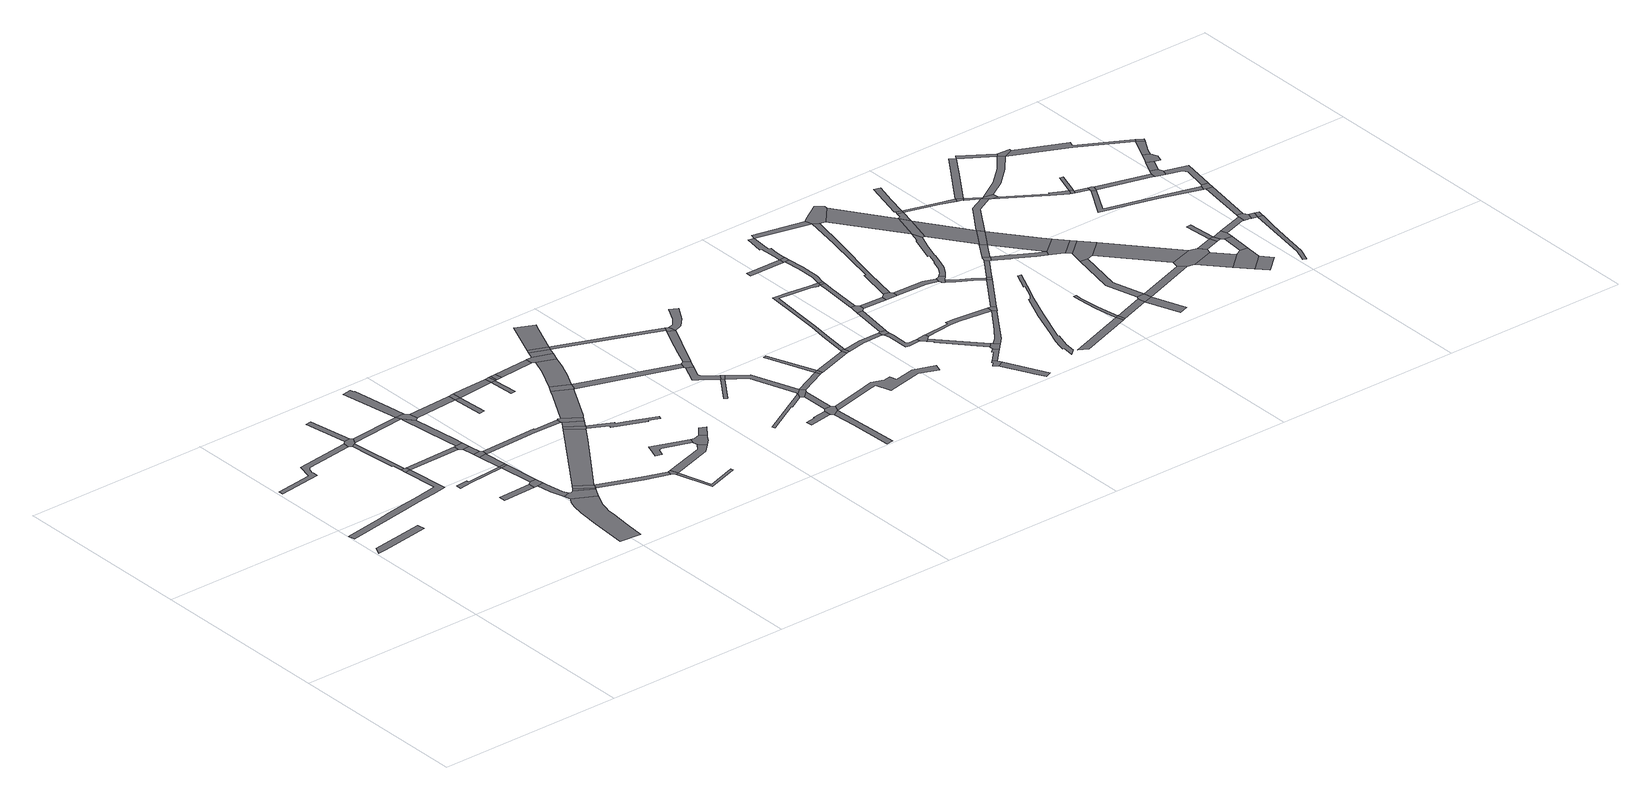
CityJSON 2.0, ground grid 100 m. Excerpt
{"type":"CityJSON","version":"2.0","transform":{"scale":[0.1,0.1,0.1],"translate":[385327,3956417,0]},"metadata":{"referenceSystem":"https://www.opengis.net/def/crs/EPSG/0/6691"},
"CityObjects":{
"road1":{"type":"Road","attributes":{"class":"1040","function":"9020","usage":"9","RoadStructureAttribute.sectionType":"1"},"geometry":[{"type":"MultiSurface","lod":"1","boundaries":[[[0,1,2,3,4,5]]]}]},
"road2":{"type":"Road","attributes":{"class":"1040","function":"9020","usage":"9","RoadStructureAttribute.sectionType":"1"},"geometry":[{"type":"MultiSurface","lod":"1","boundaries":[[[6,7,8,9,10,11,12,13,14,15,16,17,18]]]}]},
"road3":{"type":"Road","attributes":{"class":"1040","function":"9020","usage":"9","RoadStructureAttribute.sectionType":"1"},"geometry":[{"type":"MultiSurface","lod":"1","boundaries":[[[19,20,21,22,23,24,25,26,27,28,29,30,31]]]}]},
"road4":{"type":"Road","attributes":{"class":"1040","function":"9020","usage":"9","RoadStructureAttribute.sectionType":"4"},"geometry":[{"type":"MultiSurface","lod":"1","boundaries":[[[32,33,34,35,6,18]]]}]},
"road5":{"type":"Road","attributes":{"class":"1040","function":"9020","usage":"9","RoadStructureAttribute.sectionType":"1"},"geometry":[{"type":"MultiSurface","lod":"1","boundaries":[[[36,37,38,39,35,34,40]]]}]},
"road6":{"type":"Road","attributes":{"class":"1040","function":"9020","usage":"9","RoadStructureAttribute.sectionType":"4"},"geometry":[{"type":"MultiSurface","lod":"1","boundaries":[[[41,42,43,44,26,25,36,40]]]}]},
"road7":{"type":"Road","attributes":{"class":"1040","function":"9020","usage":"9","RoadStructureAttribute.sectionType":"1"},"geometry":[{"type":"MultiSurface","lod":"1","boundaries":[[[45,46,44,43]]]}]},
"road8":{"type":"Road","attributes":{"class":"1040","function":"9020","usage":"9","RoadStructureAttribute.sectionType":"1"},"geometry":[{"type":"MultiSurface","lod":"1","boundaries":[[[47,48,49,50]]]}]},
"road9":{"type":"Road","attributes":{"class":"1040","function":"9020","usage":"9","RoadStructureAttribute.sectionType":"1"},"geometry":[{"type":"MultiSurface","lod":"1","boundaries":[[[51,52,53,54,55,56,57]]]}]},
"road10":{"type":"Road","attributes":{"class":"1040","function":"9020","usage":"9","RoadStructureAttribute.sectionType":"1"},"geometry":[{"type":"MultiSurface","lod":"1","boundaries":[[[58,59,60,61,62,63,64,65,66,67,68,69,70,71,72]]]}]},
"road11":{"type":"Road","attributes":{"class":"1040","function":"9020","usage":"9","RoadStructureAttribute.sectionType":"1"},"geometry":[{"type":"MultiSurface","lod":"1","boundaries":[[[73,74,32,18]]]}]},
"road12":{"type":"Road","attributes":{"class":"1040","function":"9020","usage":"9","RoadStructureAttribute.sectionType":"1"},"geometry":[{"type":"MultiSurface","lod":"1","boundaries":[[[75,76,77,78,79,80,81]]]}]},
"road13":{"type":"Road","attributes":{"class":"1040","function":"9020","usage":"9","RoadStructureAttribute.sectionType":"1"},"geometry":[{"type":"MultiSurface","lod":"1","boundaries":[[[82,42,41,83]]]}]},
"road14":{"type":"Road","attributes":{"class":"1040","function":"9020","usage":"9","RoadStructureAttribute.sectionType":"4"},"geometry":[{"type":"MultiSurface","lod":"1","boundaries":[[[77,84,85,47,50,78]]]}]},
"road15":{"type":"Road","attributes":{"class":"1040","function":"9020","usage":"9","RoadStructureAttribute.sectionType":"1"},"geometry":[{"type":"MultiSurface","lod":"1","boundaries":[[[85,84,86,57]]]}]},
"road16":{"type":"Road","attributes":{"class":"1040","function":"9020","usage":"9","RoadStructureAttribute.sectionType":"4"},"geometry":[{"type":"MultiSurface","lod":"1","boundaries":[[[87,88,89,90,81,80,58,72,91,92]]]}]},
"road17":{"type":"Road","attributes":{"class":"1040","function":"9020","usage":"9","RoadStructureAttribute.sectionType":"4"},"geometry":[{"type":"MultiSurface","lod":"1","boundaries":[[[93,51,57,86]]]}]},
"road18":{"type":"Road","attributes":{"class":"1040","function":"9020","usage":"9","RoadStructureAttribute.sectionType":"1"},"geometry":[{"type":"MultiSurface","lod":"1","boundaries":[[[93,94,95,51]]]}]},
"road19":{"type":"Road","attributes":{"class":"1040","function":"9020","usage":"9","RoadStructureAttribute.sectionType":"1"},"geometry":[{"type":"MultiSurface","lod":"1","boundaries":[[[96,97,92,91,98]]]}]},
"road20":{"type":"Road","attributes":{"class":"1040","function":"9020","usage":"9","RoadStructureAttribute.sectionType":"4"},"geometry":[{"type":"MultiSurface","lod":"1","boundaries":[[[99,100,101,102,95,94]]]}]},
"road21":{"type":"Road","attributes":{"class":"1040","function":"9020","usage":"9","RoadStructureAttribute.sectionType":"1"},"geometry":[{"type":"MultiSurface","lod":"1","boundaries":[[[103,104,102,101]]]}]},
"road22":{"type":"Road","attributes":{"class":"1040","function":"9020","usage":"9","RoadStructureAttribute.sectionType":"4"},"geometry":[{"type":"MultiSurface","lod":"1","boundaries":[[[105,106,74,73,104,103]]]}]},
"road23":{"type":"Road","attributes":{"class":"1040","function":"9020","usage":"9","RoadStructureAttribute.sectionType":"4"},"geometry":[{"type":"MultiSurface","lod":"1","boundaries":[[[107,96,98,108,109]]]}]},
"road24":{"type":"Road","attributes":{"class":"1040","function":"9020","usage":"9","RoadStructureAttribute.sectionType":"1"},"geometry":[{"type":"MultiSurface","lod":"1","boundaries":[[[110,111,106,105,112,113,83]]]}]},
"road25":{"type":"Road","attributes":{"class":"1040","function":"9020","usage":"9","RoadStructureAttribute.sectionType":"4"},"geometry":[{"type":"MultiSurface","lod":"1","boundaries":[[[114,115,82,83,113,116]]]}]},
"road26":{"type":"Road","attributes":{"class":"1040","function":"9020","usage":"9","RoadStructureAttribute.sectionType":"1"},"geometry":[{"type":"MultiSurface","lod":"1","boundaries":[[[115,117,118,119,120,121,122,82]]]}]},
"road27":{"type":"Road","attributes":{"class":"1040","function":"9020","usage":"9","RoadStructureAttribute.sectionType":"1"},"geometry":[{"type":"MultiSurface","lod":"1","boundaries":[[[108,123,124,125,126,109]]]}]},
"road28":{"type":"Road","attributes":{"class":"1040","function":"9020","usage":"9","RoadStructureAttribute.sectionType":"1"},"geometry":[{"type":"MultiSurface","lod":"1","boundaries":[[[127,128,129,130,131,132,133,107,109]]]}]},
"road29":{"type":"Road","attributes":{"class":"1040","function":"9020","usage":"9","RoadStructureAttribute.sectionType":"1"},"geometry":[{"type":"MultiSurface","lod":"1","boundaries":[[[134,114,116,135]]]}]},
"road30":{"type":"Road","attributes":{"class":"1040","function":"9020","usage":"9","RoadStructureAttribute.sectionType":"1"},"geometry":[{"type":"MultiSurface","lod":"1","boundaries":[[[100,99,136,137,138,139,140]]]}]},
"road31":{"type":"Road","attributes":{"class":"1040","function":"9020","usage":"9","RoadStructureAttribute.sectionType":"1"},"geometry":[{"type":"MultiSurface","lod":"1","boundaries":[[[141,142,143,135]]]}]},
"road32":{"type":"Road","attributes":{"class":"1040","function":"9020","usage":"9","RoadStructureAttribute.sectionType":"4"},"geometry":[{"type":"MultiSurface","lod":"1","boundaries":[[[144,125,124,145,146,147]]]}]},
"road33":{"type":"Road","attributes":{"class":"1040","function":"9020","usage":"9","RoadStructureAttribute.sectionType":"4"},"geometry":[{"type":"MultiSurface","lod":"1","boundaries":[[[148,134,135,143]]]}]},
"road34":{"type":"Road","attributes":{"class":"1040","function":"9020","usage":"9","RoadStructureAttribute.sectionType":"1"},"geometry":[{"type":"MultiSurface","lod":"1","boundaries":[[[146,149,150,151,152,147]]]}]},
"road35":{"type":"Road","attributes":{"class":"1040","function":"9020","usage":"9","RoadStructureAttribute.sectionType":"4"},"geometry":[{"type":"MultiSurface","lod":"1","boundaries":[[[153,130,129,154,155]]]}]},
"road36":{"type":"Road","attributes":{"class":"1040","function":"9020","usage":"9","RoadStructureAttribute.sectionType":"1"},"geometry":[{"type":"MultiSurface","lod":"1","boundaries":[[[156,157,158,153,155]]]}]},
"road37":{"type":"Road","attributes":{"class":"1040","function":"9020","usage":"9","RoadStructureAttribute.sectionType":"1"},"geometry":[{"type":"MultiSurface","lod":"1","boundaries":[[[159,160,161,148,143,162]]]}]},
"road38":{"type":"Road","attributes":{"class":"1040","function":"9020","usage":"9","RoadStructureAttribute.sectionType":"4"},"geometry":[{"type":"MultiSurface","lod":"1","boundaries":[[[163,164,165,138,137,157,156,166]]]}]},
"road39":{"type":"Road","attributes":{"class":"1040","function":"9020","usage":"9","RoadStructureAttribute.sectionType":"1"},"geometry":[{"type":"MultiSurface","lod":"1","boundaries":[[[167,168,169,170,171,144,147]]]}]},
"road40":{"type":"Road","attributes":{"class":"1040","function":"9020","usage":"9","RoadStructureAttribute.sectionType":"1"},"geometry":[{"type":"MultiSurface","lod":"1","boundaries":[[[172,173,174,175,176,177,178]]]}]},
"road41":{"type":"Road","attributes":{"class":"1040","function":"9020","usage":"9","RoadStructureAttribute.sectionType":"1"},"geometry":[{"type":"MultiSurface","lod":"1","boundaries":[[[179,180,181,162]]]}]},
"road42":{"type":"Road","attributes":{"class":"1040","function":"9020","usage":"9","RoadStructureAttribute.sectionType":"4"},"geometry":[{"type":"MultiSurface","lod":"1","boundaries":[[[182,183,159,162,181]]]}]},
"road43":{"type":"Road","attributes":{"class":"1040","function":"9020","usage":"9","RoadStructureAttribute.sectionType":"1"},"geometry":[{"type":"MultiSurface","lod":"1","boundaries":[[[184,185,186,187,163,166,188]]]}]},
"road44":{"type":"Road","attributes":{"class":"1040","function":"9020","usage":"9","RoadStructureAttribute.sectionType":"1"},"geometry":[{"type":"MultiSurface","lod":"1","boundaries":[[[154,189,190,191,192,193,194,195,196,197,155]]]}]},
"road45":{"type":"Road","attributes":{"class":"1040","function":"9020","usage":"9","RoadStructureAttribute.sectionType":"1"},"geometry":[{"type":"MultiSurface","lod":"1","boundaries":[[[183,182,198,199]]]}]},
"road46":{"type":"Road","attributes":{"class":"1040","function":"9020","usage":"9","RoadStructureAttribute.sectionType":"4"},"geometry":[{"type":"MultiSurface","lod":"1","boundaries":[[[200,199,198,201]]]}]},
"road47":{"type":"Road","attributes":{"class":"1040","function":"9020","usage":"9","RoadStructureAttribute.sectionType":"4"},"geometry":[{"type":"MultiSurface","lod":"1","boundaries":[[[202,177,176,169,168,203,204,205,206]]]}]},
"road48":{"type":"Road","attributes":{"class":"1040","function":"9020","usage":"9","RoadStructureAttribute.sectionType":"4"},"geometry":[{"type":"MultiSurface","lod":"1","boundaries":[[[207,186,185,208,209,210]]]}]},
"road49":{"type":"Road","attributes":{"class":"1040","function":"9020","usage":"9","RoadStructureAttribute.sectionType":"1"},"geometry":[{"type":"MultiSurface","lod":"1","boundaries":[[[201,211,212,200]]]}]},
"road50":{"type":"Road","attributes":{"class":"1040","function":"9020","usage":"9","RoadStructureAttribute.sectionType":"1"},"geometry":[{"type":"MultiSurface","lod":"1","boundaries":[[[213,206,205,214]]]}]},
"road51":{"type":"Road","attributes":{"class":"1040","function":"9020","usage":"9","RoadStructureAttribute.sectionType":"1"},"geometry":[{"type":"MultiSurface","lod":"1","boundaries":[[[215,216,217,218,219,220,207,210]]]}]},
"road52":{"type":"Road","attributes":{"class":"1040","function":"9020","usage":"9","RoadStructureAttribute.sectionType":"4"},"geometry":[{"type":"MultiSurface","lod":"1","boundaries":[[[221,222,212,211,219,218,223]]]}]},
"road53":{"type":"Road","attributes":{"class":"1040","function":"9020","usage":"9","RoadStructureAttribute.sectionType":"1"},"geometry":[{"type":"MultiSurface","lod":"1","boundaries":[[[224,221,223,225]]]}]},
"road54":{"type":"Road","attributes":{"class":"1040","function":"9020","usage":"9","RoadStructureAttribute.sectionType":"4"},"geometry":[{"type":"MultiSurface","lod":"1","boundaries":[[[226,224,225,227,228]]]}]},
"road55":{"type":"Road","attributes":{"class":"1040","function":"9020","usage":"9","RoadStructureAttribute.sectionType":"1"},"geometry":[{"type":"MultiSurface","lod":"1","boundaries":[[[209,229,230,210]]]}]},
"road56":{"type":"Road","attributes":{"class":"1040","function":"9020","usage":"9","RoadStructureAttribute.sectionType":"1"},"geometry":[{"type":"MultiSurface","lod":"1","boundaries":[[[231,232,233,226,228]]]}]},
"road57":{"type":"Road","attributes":{"class":"1040","function":"9020","usage":"9","RoadStructureAttribute.sectionType":"1"},"geometry":[{"type":"MultiSurface","lod":"1","boundaries":[[[234,235,236,237,238,239]]]}]},
"road58":{"type":"Road","attributes":{"class":"1040","function":"9020","usage":"9","RoadStructureAttribute.sectionType":"1"},"geometry":[{"type":"MultiSurface","lod":"1","boundaries":[[[240,241,242,243]]]}]},
"road59":{"type":"Road","attributes":{"class":"1040","function":"9020","usage":"9","RoadStructureAttribute.sectionType":"1"},"geometry":[{"type":"MultiSurface","lod":"1","boundaries":[[[244,245,246,247,248,249]]]}]},
"road60":{"type":"Road","attributes":{"class":"1040","function":"9020","usage":"9","RoadStructureAttribute.sectionType":"1"},"geometry":[{"type":"MultiSurface","lod":"1","boundaries":[[[250,251,252,253,254,255,256,240,257]]]}]},
"road61":{"type":"Road","attributes":{"class":"1040","function":"9020","usage":"9","RoadStructureAttribute.sectionType":"1"},"geometry":[{"type":"MultiSurface","lod":"1","boundaries":[[[258,259,260,261,262]]]}]},
"road62":{"type":"Road","attributes":{"class":"1040","function":"9020","usage":"9","RoadStructureAttribute.sectionType":"4"},"geometry":[{"type":"MultiSurface","lod":"1","boundaries":[[[257,240,243,263]]]}]},
"road63":{"type":"Road","attributes":{"class":"1040","function":"9020","usage":"9","RoadStructureAttribute.sectionType":"1"},"geometry":[{"type":"MultiSurface","lod":"1","boundaries":[[[227,264,265,266,228]]]}]},
"road64":{"type":"Road","attributes":{"class":"1040","function":"9020","usage":"9","RoadStructureAttribute.sectionType":"4"},"geometry":[{"type":"MultiSurface","lod":"1","boundaries":[[[267,268,230,229,269,253,252,270]]]}]},
"road65":{"type":"Road","attributes":{"class":"1040","function":"9020","usage":"9","RoadStructureAttribute.sectionType":"4"},"geometry":[{"type":"MultiSurface","lod":"1","boundaries":[[[271,272,273,244,249,259,258]]]}]},
"road66":{"type":"Road","attributes":{"class":"1040","function":"9020","usage":"9","RoadStructureAttribute.sectionType":"1"},"geometry":[{"type":"MultiSurface","lod":"1","boundaries":[[[274,263,243,275,276,239,277]]]}]},
"road67":{"type":"Road","attributes":{"class":"1040","function":"9020","usage":"9","RoadStructureAttribute.sectionType":"1"},"geometry":[{"type":"MultiSurface","lod":"1","boundaries":[[[278,279,273,272]]]}]},
"road68":{"type":"Road","attributes":{"class":"1040","function":"9020","usage":"9","RoadStructureAttribute.sectionType":"4"},"geometry":[{"type":"MultiSurface","lod":"1","boundaries":[[[280,277,239,238,279,278]]]}]},
"road69":{"type":"Road","attributes":{"class":"1040","function":"9020","usage":"9","RoadStructureAttribute.sectionType":"1"},"geometry":[{"type":"MultiSurface","lod":"1","boundaries":[[[281,282,283,268,267,284,285,286]]]}]},
"road70":{"type":"Road","attributes":{"class":"1040","function":"9020","usage":"9","RoadStructureAttribute.sectionType":"1"},"geometry":[{"type":"MultiSurface","lod":"1","boundaries":[[[280,287,288,277]]]}]},
"road71":{"type":"Road","attributes":{"class":"1040","function":"9020","usage":"9","RoadStructureAttribute.sectionType":"4"},"geometry":[{"type":"MultiSurface","lod":"1","boundaries":[[[265,264,281,286,289]]]}]},
"road72":{"type":"Road","attributes":{"class":"1040","function":"9020","usage":"9","RoadStructureAttribute.sectionType":"1"},"geometry":[{"type":"MultiSurface","lod":"1","boundaries":[[[290,291,292,293]]]}]},
"road73":{"type":"Road","attributes":{"class":"1040","function":"9020","usage":"9","RoadStructureAttribute.sectionType":"4"},"geometry":[{"type":"MultiSurface","lod":"1","boundaries":[[[294,293,292,288,287,295]]]}]},
"road74":{"type":"Road","attributes":{"class":"1040","function":"9020","usage":"9","RoadStructureAttribute.sectionType":"1"},"geometry":[{"type":"MultiSurface","lod":"1","boundaries":[[[296,297,298,299,300,301,289,286]]]}]},
"road75":{"type":"Road","attributes":{"class":"1040","function":"9020","usage":"9","RoadStructureAttribute.sectionType":"1"},"geometry":[{"type":"MultiSurface","lod":"1","boundaries":[[[302,303,304,305,306,307,308,309,310,311,312,313,271,258]]]}]},
"road76":{"type":"Road","attributes":{"class":"1040","function":"9020","usage":"9","RoadStructureAttribute.sectionType":"1"},"geometry":[{"type":"MultiSurface","lod":"1","boundaries":[[[294,314,315,293]]]}]},
"road77":{"type":"Road","attributes":{"class":"1040","function":"9020","usage":"9","RoadStructureAttribute.sectionType":"4"},"geometry":[{"type":"MultiSurface","lod":"1","boundaries":[[[316,317,318,319,320,315,314]]]}]},
"road78":{"type":"Road","attributes":{"class":"1040","function":"9020","usage":"9","RoadStructureAttribute.sectionType":"1"},"geometry":[{"type":"MultiSurface","lod":"1","boundaries":[[[318,321,322,323,324,319]]]}]},
"road79":{"type":"Road","attributes":{"class":"1040","function":"9020","usage":"9","RoadStructureAttribute.sectionType":"1"},"geometry":[{"type":"MultiSurface","lod":"1","boundaries":[[[325,326,327,328,329,330,320,319,331,332,333,334,335,336,337,338,339,340]]]}]},
"road80":{"type":"Road","attributes":{"class":"1040","function":"9020","usage":"9","RoadStructureAttribute.sectionType":"4"},"geometry":[{"type":"MultiSurface","lod":"1","boundaries":[[[341,342,343,344,323,322,345,346]]]}]},
"road81":{"type":"Road","attributes":{"class":"1040","function":"9020","usage":"9","RoadStructureAttribute.sectionType":"1"},"geometry":[{"type":"MultiSurface","lod":"1","boundaries":[[[347,346,345,348,349,350,351,352,353,354]]]}]},
"road82":{"type":"Road","attributes":{"class":"1040","function":"9020","usage":"9","RoadStructureAttribute.sectionType":"1"},"geometry":[{"type":"MultiSurface","lod":"1","boundaries":[[[355,343,342,356]]]}]},
"road83":{"type":"Road","attributes":{"class":"1040","function":"9020","usage":"9","RoadStructureAttribute.sectionType":"4"},"geometry":[{"type":"MultiSurface","lod":"1","boundaries":[[[357,358,359,360,361,362,363]]]}]},
"road84":{"type":"Road","attributes":{"class":"1040","function":"9020","usage":"9","RoadStructureAttribute.sectionType":"4"},"geometry":[{"type":"MultiSurface","lod":"1","boundaries":[[[364,365,366,352,351,367,368]]]}]},
"road85":{"type":"Road","attributes":{"class":"1040","function":"9020","usage":"9","RoadStructureAttribute.sectionType":"1"},"geometry":[{"type":"MultiSurface","lod":"1","boundaries":[[[369,370,371,372,373,363,362]]]}]},
"road86":{"type":"Road","attributes":{"class":"1040","function":"9020","usage":"9","RoadStructureAttribute.sectionType":"4"},"geometry":[{"type":"MultiSurface","lod":"1","boundaries":[[[374,375,376,377,355,356,378,379,380]]]}]},
"road87":{"type":"Road","attributes":{"class":"1040","function":"9020","usage":"9","RoadStructureAttribute.sectionType":"1"},"geometry":[{"type":"MultiSurface","lod":"1","boundaries":[[[381,382,383,358,357,384]]]}]},
"road88":{"type":"Road","attributes":{"class":"1040","function":"9020","usage":"9","RoadStructureAttribute.sectionType":"1"},"geometry":[{"type":"MultiSurface","lod":"1","boundaries":[[[368,367,385,386,387,388]]]}]},
"road89":{"type":"Road","attributes":{"class":"1040","function":"9020","usage":"9","RoadStructureAttribute.sectionType":"1"},"geometry":[{"type":"MultiSurface","lod":"1","boundaries":[[[389,390,339,391,392,375,374,393]]]}]},
"road90":{"type":"Road","attributes":{"class":"1040","function":"9020","usage":"9","RoadStructureAttribute.sectionType":"4"},"geometry":[{"type":"MultiSurface","lod":"1","boundaries":[[[394,388,387,381,384,395]]]}]},
"road91":{"type":"Road","attributes":{"class":"1040","function":"9020","usage":"9","RoadStructureAttribute.sectionType":"1"},"geometry":[{"type":"MultiSurface","lod":"1","boundaries":[[[396,397,398,399]]]}]},
"road92":{"type":"Road","attributes":{"class":"1040","function":"9020","usage":"9","RoadStructureAttribute.sectionType":"1"},"geometry":[{"type":"MultiSurface","lod":"1","boundaries":[[[380,379,400,401]]]}]},
"road93":{"type":"Road","attributes":{"class":"1040","function":"9020","usage":"9","RoadStructureAttribute.sectionType":"4"},"geometry":[{"type":"MultiSurface","lod":"1","boundaries":[[[402,340,339,390,403]]]}]},
"road94":{"type":"Road","attributes":{"class":"1040","function":"9020","usage":"9","RoadStructureAttribute.sectionType":"1"},"geometry":[{"type":"MultiSurface","lod":"1","boundaries":[[[402,404,405,406,407,408,409,340]]]}]},
"road95":{"type":"Road","attributes":{"class":"1040","function":"9020","usage":"9","RoadStructureAttribute.sectionType":"1"},"geometry":[{"type":"MultiSurface","lod":"1","boundaries":[[[410,411,412,413,365,364,414,415,416]]]}]},
"road96":{"type":"Road","attributes":{"class":"1040","function":"9020","usage":"9","RoadStructureAttribute.sectionType":"4"},"geometry":[{"type":"MultiSurface","lod":"1","boundaries":[[[417,418,419,401,400,420,421]]]}]},
"road97":{"type":"Road","attributes":{"class":"1040","function":"9020","usage":"9","RoadStructureAttribute.sectionType":"4"},"geometry":[{"type":"MultiSurface","lod":"1","boundaries":[[[422,399,398,407,406]]]}]},
"road98":{"type":"Road","attributes":{"class":"1040","function":"9020","usage":"9","RoadStructureAttribute.sectionType":"1"},"geometry":[{"type":"MultiSurface","lod":"1","boundaries":[[[423,424,394,395,425,426,427,428,416]]]}]},
"road99":{"type":"Road","attributes":{"class":"1040","function":"9020","usage":"9","RoadStructureAttribute.sectionType":"1"},"geometry":[{"type":"MultiSurface","lod":"1","boundaries":[[[429,430,431,432,399,422,433,434,435,436,437,438]]]}]},
"road100":{"type":"Road","attributes":{"class":"1040","function":"9020","usage":"9","RoadStructureAttribute.sectionType":"1"},"geometry":[{"type":"MultiSurface","lod":"1","boundaries":[[[439,421,420,440,441,442]]]}]},
"road101":{"type":"Road","attributes":{"class":"1040","function":"9020","usage":"9","RoadStructureAttribute.sectionType":"4"},"geometry":[{"type":"MultiSurface","lod":"1","boundaries":[[[443,444,410,416,428,445]]]}]},
"road102":{"type":"Road","attributes":{"class":"1040","function":"9020","usage":"9","RoadStructureAttribute.sectionType":"1"},"geometry":[{"type":"MultiSurface","lod":"1","boundaries":[[[446,447,448,449,450,418,417,451,452,453,454]]]}]},
"road103":{"type":"Road","attributes":{"class":"1040","function":"9020","usage":"9","RoadStructureAttribute.sectionType":"1"},"geometry":[{"type":"MultiSurface","lod":"1","boundaries":[[[455,456,438,454]]]}]},
"road104":{"type":"Road","attributes":{"class":"1040","function":"9020","usage":"9","RoadStructureAttribute.sectionType":"1"},"geometry":[{"type":"MultiSurface","lod":"1","boundaries":[[[457,458,459,460]]]}]},
"road105":{"type":"Road","attributes":{"class":"1040","function":"9020","usage":"9","RoadStructureAttribute.sectionType":"1"},"geometry":[{"type":"MultiSurface","lod":"1","boundaries":[[[461,462,463,464,465,466,467,468,469,470,471,472,473,474,475,476,477,478,479,480,481]]]}]},
"road106":{"type":"Road","attributes":{"class":"1040","function":"9020","usage":"9","RoadStructureAttribute.sectionType":"4"},"geometry":[{"type":"MultiSurface","lod":"1","boundaries":[[[482,483,484,442,441,485,486,487,488,489]]]}]},
"road107":{"type":"Road","attributes":{"class":"1040","function":"9020","usage":"9","RoadStructureAttribute.sectionType":"1"},"geometry":[{"type":"MultiSurface","lod":"1","boundaries":[[[444,443,490,491]]]}]},
"road108":{"type":"Road","attributes":{"class":"1040","function":"9020","usage":"9","RoadStructureAttribute.sectionType":"1"},"geometry":[{"type":"MultiSurface","lod":"1","boundaries":[[[492,493,494,489,488,495,496,491]]]}]},
"road109":{"type":"Road","attributes":{"class":"1040","function":"9020","usage":"9","RoadStructureAttribute.sectionType":"4"},"geometry":[{"type":"MultiSurface","lod":"1","boundaries":[[[497,498,492,491,490,499]]]}]},
"road110":{"type":"Road","attributes":{"class":"1040","function":"9020","usage":"9","RoadStructureAttribute.sectionType":"1"},"geometry":[{"type":"MultiSurface","lod":"1","boundaries":[[[500,501,502,503,504,505,506,507,508,483,482,509,510,511,512,513,514,515,516,517,518,519]]]}]},
"road111":{"type":"Road","attributes":{"class":"1040","function":"9020","usage":"9","RoadStructureAttribute.sectionType":"4"},"geometry":[{"type":"MultiSurface","lod":"1","boundaries":[[[520,521,457,460,522]]]}]},
"road112":{"type":"Road","attributes":{"class":"1040","function":"9020","usage":"9","RoadStructureAttribute.sectionType":"4"},"geometry":[{"type":"MultiSurface","lod":"1","boundaries":[[[523,524,525,455,454,453,526,527]]]}]},
"road113":{"type":"Road","attributes":{"class":"1040","function":"9020","usage":"9","RoadStructureAttribute.sectionType":"1"},"geometry":[{"type":"MultiSurface","lod":"1","boundaries":[[[528,529,530,531,532,533,521,520]]]}]},
"road114":{"type":"Road","attributes":{"class":"1040","function":"9020","usage":"9","RoadStructureAttribute.sectionType":"1"},"geometry":[{"type":"MultiSurface","lod":"1","boundaries":[[[534,498,497,535]]]}]},
"road115":{"type":"Road","attributes":{"class":"1040","function":"9020","usage":"9","RoadStructureAttribute.sectionType":"1"},"geometry":[{"type":"MultiSurface","lod":"1","boundaries":[[[536,527,526,519,537]]]}]},
"road116":{"type":"Road","attributes":{"class":"1040","function":"9020","usage":"9","RoadStructureAttribute.sectionType":"1"},"geometry":[{"type":"MultiSurface","lod":"1","boundaries":[[[538,520,522,539]]]}]},
"road117":{"type":"Road","attributes":{"class":"1040","function":"9020","usage":"9","RoadStructureAttribute.sectionType":"4"},"geometry":[{"type":"MultiSurface","lod":"1","boundaries":[[[540,541,542,543,534,535,544,545]]]}]},
"road118":{"type":"Road","attributes":{"class":"1040","function":"9020","usage":"9","RoadStructureAttribute.sectionType":"4"},"geometry":[{"type":"MultiSurface","lod":"1","boundaries":[[[546,537,519,518,547]]]}]},
"road119":{"type":"Road","attributes":{"class":"1040","function":"9020","usage":"9","RoadStructureAttribute.sectionType":"1"},"geometry":[{"type":"MultiSurface","lod":"1","boundaries":[[[548,541,540,549]]]}]},
"road120":{"type":"Road","attributes":{"class":"1040","function":"9020","usage":"9","RoadStructureAttribute.sectionType":"1"},"geometry":[{"type":"MultiSurface","lod":"1","boundaries":[[[550,551,552,545,544,553,554,555,556,557]]]}]},
"road121":{"type":"Road","attributes":{"class":"1040","function":"9020","usage":"9","RoadStructureAttribute.sectionType":"1"},"geometry":[{"type":"MultiSurface","lod":"1","boundaries":[[[558,559,537,546,560]]]}]},
"road122":{"type":"Road","attributes":{"class":"1040","function":"9020","usage":"9","RoadStructureAttribute.sectionType":"4"},"geometry":[{"type":"MultiSurface","lod":"1","boundaries":[[[561,562,538,539,563]]]}]},
"road123":{"type":"Road","attributes":{"class":"1040","function":"9020","usage":"9","RoadStructureAttribute.sectionType":"1"},"geometry":[{"type":"MultiSurface","lod":"1","boundaries":[[[564,565,563,539]]]}]},
"road124":{"type":"Road","attributes":{"class":"1040","function":"9020","usage":"9","RoadStructureAttribute.sectionType":"1"},"geometry":[{"type":"MultiSurface","lod":"1","boundaries":[[[546,547,566,567,548,568]]]}]},
"road125":{"type":"Road","attributes":{"class":"1040","function":"9020","usage":"9","RoadStructureAttribute.sectionType":"4"},"geometry":[{"type":"MultiSurface","lod":"1","boundaries":[[[569,570,558,560,571]]]}]},
"road126":{"type":"Road","attributes":{"class":"1040","function":"9020","usage":"9","RoadStructureAttribute.sectionType":"4"},"geometry":[{"type":"MultiSurface","lod":"1","boundaries":[[[568,548,549,572]]]}]},
"road127":{"type":"Road","attributes":{"class":"1040","function":"9020","usage":"9","RoadStructureAttribute.sectionType":"1"},"geometry":[{"type":"MultiSurface","lod":"1","boundaries":[[[573,574,575,576,562,561]]]}]},
"road128":{"type":"Road","attributes":{"class":"1040","function":"9020","usage":"9","RoadStructureAttribute.sectionType":"1"},"geometry":[{"type":"MultiSurface","lod":"1","boundaries":[[[577,578,579,580,570,569,581]]]}]},
"road129":{"type":"Road","attributes":{"class":"1040","function":"9020","usage":"9","RoadStructureAttribute.sectionType":"1"},"geometry":[{"type":"MultiSurface","lod":"1","boundaries":[[[582,583,572,549,584,557]]]}]},
"road130":{"type":"Road","attributes":{"class":"1040","function":"9020","usage":"9","RoadStructureAttribute.sectionType":"1"},"geometry":[{"type":"MultiSurface","lod":"1","boundaries":[[[585,586,587,588,571,560]]]}]},
"road131":{"type":"Road","attributes":{"class":"1040","function":"9020","usage":"9","RoadStructureAttribute.sectionType":"4"},"geometry":[{"type":"MultiSurface","lod":"1","boundaries":[[[582,557,556,589,590]]]}]},
"road132":{"type":"Road","attributes":{"class":"1040","function":"9020","usage":"9","RoadStructureAttribute.sectionType":"1"},"geometry":[{"type":"MultiSurface","lod":"1","boundaries":[[[591,592,561,563]]]}]},
"road133":{"type":"Road","attributes":{"class":"1040","function":"9020","usage":"9","RoadStructureAttribute.sectionType":"1"},"geometry":[{"type":"MultiSurface","lod":"1","boundaries":[[[590,589,593,594]]]}]},
"road134":{"type":"Road","attributes":{"class":"1040","function":"9020","usage":"9","RoadStructureAttribute.sectionType":"4"},"geometry":[{"type":"MultiSurface","lod":"1","boundaries":[[[595,594,593,575,574,596]]]}]},
"road135":{"type":"Road","attributes":{"class":"1040","function":"9020","usage":"9","RoadStructureAttribute.sectionType":"1"},"geometry":[{"type":"MultiSurface","lod":"1","boundaries":[[[597,598,599,600,568,572]]]}]},
"road136":{"type":"Road","attributes":{"class":"1040","function":"9020","usage":"9","RoadStructureAttribute.sectionType":"4"},"geometry":[{"type":"MultiSurface","lod":"1","boundaries":[[[601,587,586,602,603,604]]]}]},
"road137":{"type":"Road","attributes":{"class":"1040","function":"9020","usage":"9","RoadStructureAttribute.sectionType":"1"},"geometry":[{"type":"MultiSurface","lod":"1","boundaries":[[[604,603,599,605]]]}]},
"road138":{"type":"Road","attributes":{"class":"1040","function":"9020","usage":"9","RoadStructureAttribute.sectionType":"1"},"geometry":[{"type":"MultiSurface","lod":"1","boundaries":[[[595,596,606,607]]]}]},
"road139":{"type":"Road","attributes":{"class":"1040","function":"9020","usage":"9","RoadStructureAttribute.sectionType":"4"},"geometry":[{"type":"MultiSurface","lod":"1","boundaries":[[[605,599,598,608,609,610]]]}]},
"road140":{"type":"Road","attributes":{"class":"1040","function":"9020","usage":"9","RoadStructureAttribute.sectionType":"1"},"geometry":[{"type":"MultiSurface","lod":"1","boundaries":[[[611,612,613,614,615,616,601,604]]]}]},
"road141":{"type":"Road","attributes":{"class":"1040","function":"9020","usage":"9","RoadStructureAttribute.sectionType":"4"},"geometry":[{"type":"MultiSurface","lod":"1","boundaries":[[[617,618,607,606,592,591,619,620]]]}]},
"road142":{"type":"Road","attributes":{"class":"1040","function":"9020","usage":"9","RoadStructureAttribute.sectionType":"1"},"geometry":[{"type":"MultiSurface","lod":"1","boundaries":[[[620,619,621,622]]]}]},
"road143":{"type":"Road","attributes":{"class":"1040","function":"9020","usage":"9","RoadStructureAttribute.sectionType":"1"},"geometry":[{"type":"MultiSurface","lod":"1","boundaries":[[[623,624,625,609,608,626,627,628,629,630]]]}]},
"road144":{"type":"Road","attributes":{"class":"1040","function":"9020","usage":"9","RoadStructureAttribute.sectionType":"4"},"geometry":[{"type":"MultiSurface","lod":"1","boundaries":[[[631,632,622,621,633,634]]]}]},
"road145":{"type":"Road","attributes":{"class":"1040","function":"9020","usage":"9","RoadStructureAttribute.sectionType":"1"},"geometry":[{"type":"MultiSurface","lod":"1","boundaries":[[[635,636,637,605,610,638,639,640]]]}]},
"road146":{"type":"Road","attributes":{"class":"1040","function":"9020","usage":"9","RoadStructureAttribute.sectionType":"1"},"geometry":[{"type":"MultiSurface","lod":"1","boundaries":[[[641,618,617,642]]]}]},
"road147":{"type":"Road","attributes":{"class":"1040","function":"9020","usage":"9","RoadStructureAttribute.sectionType":"1"},"geometry":[{"type":"MultiSurface","lod":"1","boundaries":[[[634,633,643,644]]]}]},
"road148":{"type":"Road","attributes":{"class":"1040","function":"9020","usage":"9","RoadStructureAttribute.sectionType":"4"},"geometry":[{"type":"MultiSurface","lod":"1","boundaries":[[[645,630,629,646,647,648]]]}]},
"road149":{"type":"Road","attributes":{"class":"1040","function":"9020","usage":"9","RoadStructureAttribute.sectionType":"4"},"geometry":[{"type":"MultiSurface","lod":"1","boundaries":[[[649,650,641,642,651]]]}]},
"road150":{"type":"Road","attributes":{"class":"1040","function":"9020","usage":"9","RoadStructureAttribute.sectionType":"1"},"geometry":[{"type":"MultiSurface","lod":"1","boundaries":[[[651,652,653,649]]]}]},
"road151":{"type":"Road","attributes":{"class":"1040","function":"9020","usage":"9","RoadStructureAttribute.sectionType":"1"},"geometry":[{"type":"MultiSurface","lod":"1","boundaries":[[[654,655,650,649]]]}]},
"road152":{"type":"Road","attributes":{"class":"1040","function":"9020","usage":"9","RoadStructureAttribute.sectionType":"1"},"geometry":[{"type":"MultiSurface","lod":"1","boundaries":[[[656,632,631,657]]]}]},
"road153":{"type":"Road","attributes":{"class":"1040","function":"9020","usage":"9","RoadStructureAttribute.sectionType":"1"},"geometry":[{"type":"MultiSurface","lod":"1","boundaries":[[[658,659,635,660]]]}]},
"road154":{"type":"Road","attributes":{"class":"1040","function":"9020","usage":"9","RoadStructureAttribute.sectionType":"1"},"geometry":[{"type":"MultiSurface","lod":"1","boundaries":[[[648,647,661,662]]]}]},
"road155":{"type":"Road","attributes":{"class":"1040","function":"9020","usage":"9","RoadStructureAttribute.sectionType":"1"},"geometry":[{"type":"MultiSurface","lod":"1","boundaries":[[[645,663,664,630]]]}]},
"road156":{"type":"Road","attributes":{"class":"1040","function":"9020","usage":"9","RoadStructureAttribute.sectionType":"4"},"geometry":[{"type":"MultiSurface","lod":"1","boundaries":[[[665,653,652,656,657,666]]]}]},
"road157":{"type":"Road","attributes":{"class":"1040","function":"9020","usage":"9","RoadStructureAttribute.sectionType":"4"},"geometry":[{"type":"MultiSurface","lod":"1","boundaries":[[[667,662,661,668,669,670,671]]]}]},
"road158":{"type":"Road","attributes":{"class":"1040","function":"9020","usage":"9","RoadStructureAttribute.sectionType":"4"},"geometry":[{"type":"MultiSurface","lod":"1","boundaries":[[[672,660,635,640,673]]]}]},
"road159":{"type":"Road","attributes":{"class":"1040","function":"9020","usage":"9","RoadStructureAttribute.sectionType":"1"},"geometry":[{"type":"MultiSurface","lod":"1","boundaries":[[[665,666,674,675,676]]]}]},
"road160":{"type":"Road","attributes":{"class":"1040","function":"9020","usage":"9","RoadStructureAttribute.sectionType":"1"},"geometry":[{"type":"MultiSurface","lod":"1","boundaries":[[[677,678,669,668,679,680,681,682]]]}]},
"road161":{"type":"Road","attributes":{"class":"1040","function":"9020","usage":"9","RoadStructureAttribute.sectionType":"1"},"geometry":[{"type":"MultiSurface","lod":"1","boundaries":[[[683,684,685,686,687,688,689,690,691]]]}]},
"road162":{"type":"Road","attributes":{"class":"1040","function":"9020","usage":"9","RoadStructureAttribute.sectionType":"1"},"geometry":[{"type":"MultiSurface","lod":"1","boundaries":[[[671,670,692,693]]]}]},
"road163":{"type":"Road","attributes":{"class":"1040","function":"9020","usage":"9","RoadStructureAttribute.sectionType":"4"},"geometry":[{"type":"MultiSurface","lod":"1","boundaries":[[[694,695,676,675,696,697,698,699,700]]]}]},
"road164":{"type":"Road","attributes":{"class":"1040","function":"9020","usage":"9","RoadStructureAttribute.sectionType":"1"},"geometry":[{"type":"MultiSurface","lod":"1","boundaries":[[[701,700,699,688]]]}]},
"road165":{"type":"Road","attributes":{"class":"1040","function":"9020","usage":"9","RoadStructureAttribute.sectionType":"4"},"geometry":[{"type":"MultiSurface","lod":"1","boundaries":[[[702,701,688,687,703]]]}]},
"road166":{"type":"Road","attributes":{"class":"1040","function":"9020","usage":"9","RoadStructureAttribute.sectionType":"1"},"geometry":[{"type":"MultiSurface","lod":"1","boundaries":[[[704,695,694,705]]]}]},
"road167":{"type":"Road","attributes":{"class":"1040","function":"9020","usage":"9","RoadStructureAttribute.sectionType":"1"},"geometry":[{"type":"MultiSurface","lod":"1","boundaries":[[[706,707,708,709,673,640,710,711]]]}]},
"road168":{"type":"Road","attributes":{"class":"1040","function":"9020","usage":"9","RoadStructureAttribute.sectionType":"4"},"geometry":[{"type":"MultiSurface","lod":"1","boundaries":[[[712,713,693,692,714,715,716]]]}]},
"road169":{"type":"Road","attributes":{"class":"1040","function":"9020","usage":"9","RoadStructureAttribute.sectionType":"4"},"geometry":[{"type":"MultiSurface","lod":"1","boundaries":[[[717,682,681,704,705,718]]]}]},
"road170":{"type":"Road","attributes":{"class":"1040","function":"9020","usage":"9","RoadStructureAttribute.sectionType":"1"},"geometry":[{"type":"MultiSurface","lod":"1","boundaries":[[[719,713,712,720]]]}]},
"road171":{"type":"Road","attributes":{"class":"1040","function":"9020","usage":"9","RoadStructureAttribute.sectionType":"1"},"geometry":[{"type":"MultiSurface","lod":"1","boundaries":[[[716,715,721,722,717,718,723]]]}]},
"road172":{"type":"Road","attributes":{"class":"1040","function":"9020","usage":"9","RoadStructureAttribute.sectionType":"4"},"geometry":[{"type":"MultiSurface","lod":"1","boundaries":[[[724,725,726,727,719,720,728,729]]]}]},
"road173":{"type":"Road","attributes":{"class":"1040","function":"9020","usage":"9","RoadStructureAttribute.sectionType":"1"},"geometry":[{"type":"MultiSurface","lod":"1","boundaries":[[[725,724,730,731,732,711]]]}]},
"road174":{"type":"Road","attributes":{"class":"1040","function":"9020","usage":"9","RoadStructureAttribute.sectionType":"4"},"geometry":[{"type":"MultiSurface","lod":"1","boundaries":[[[733,706,711,732,734]]]}]}
},
"vertices":[
[58,725,0],[237,751,0],[321,763,0],[315,803,0],[32,761,0],[13,720,0],
[584,1219,0],[600,1030,0],[487,1010,0],[388,995,0],[286,977,0],[218,964,0],[6,929,0],[12,892,0],[378,954,0],[457,968,0],[558,983,0],[633,995,0],[613,1221,0],
[251,1483,0],[251,1493,0],[254,1507,0],[258,1517,0],[265,1526,0],[271,1531,0],[530,1568,0],[531,1599,0],[239,1561,0],[218,1476,0],[19,1447,0],[22,1425,0],[252,1455,0],
[613,1248,0],[611,1248,0],[600,1248,0],[581,1246,0],
[546,1556,0],[556,1456,0],[570,1298,0],[577,1298,0],[570,1569,0],
[576,1577,0],[594,1609,0],[580,1620,0],[547,1616,0],
[543,1855,0],[510,1849,0],
[952,767,0],[771,761,0],[772,729,0],[953,733,0],
[949,981,0],[753,965,0],[751,976,0],[684,970,0],[686,943,0],[753,950,0],[950,967,0],
[1016,544,0],[997,517,0],[982,476,0],[970,415,0],[959,295,0],[941,96,0],[1055,87,0],[1064,192,0],[1076,301,0],[1083,354,0],[1088,377,0],[1097,411,0],[1111,445,0],[1130,484,0],[1130,485,0],
[906,1228,0],[905,1256,0],
[1027,622,0],[1013,718,0],[1011,737,0],[972,733,0],[983,652,0],[1005,581,0],[1043,593,0],
[869,1637,0],[880,1609,0],
[1006,787,0],[970,784,0],
[988,971,0],
[1062,590,0],[1057,589,0],[1053,588,0],[1050,589,0],[1162,542,0],[1071,596,0],
[987,985,0],
[975,1112,0],[935,1108,0],
[1080,609,0],[1078,606,0],[1166,549,0],
[981,1112,0],[981,1142,0],[971,1150,0],[931,1146,0],
[963,1216,0],[924,1212,0],
[958,1261,0],[919,1256,0],
[1098,634,0],[1169,548,0],[1180,576,0],
[881,1598,0],[913,1311,0],[953,1310,0],[926,1558,0],
[938,1618,0],[920,1638,0],[945,1571,0],
[906,1733,0],[876,1940,0],[871,1940,0],[868,1954,0],[867,1963,0],[819,1955,0],
[1386,463,0],[1513,424,0],[1521,451,0],[1395,492,0],
[1321,776,0],[1421,913,0],[1480,1000,0],[1395,1059,0],[1390,1052,0],[1381,1039,0],[1098,635,0],
[1182,1633,0],[1184,1586,0],
[1277,1120,0],[1429,1119,0],[1429,1145,0],[1294,1144,0],[1294,1151,0],
[1193,1421,0],[1223,1423,0],[1214,1587,0],
[1537,455,0],[1532,418,0],[1535,409,0],[1549,413,0],
[1211,1635,0],
[1592,217,0],[1765,275,0],[1760,289,0],[1602,236,0],
[1410,1081,0],[1483,998,0],[1495,1022,0],
[1519,1058,0],[1434,1115,0],[1433,1113,0],
[1412,1647,0],[1273,1639,0],[1219,1636,0],[1415,1605,0],
[1451,1147,0],[1437,1149,0],[1435,1145,0],[1539,1088,0],
[1774,486,0],[1818,530,0],[1786,563,0],[1758,526,0],[1589,471,0],
[1569,604,0],[1603,593,0],[1617,632,0],[1635,637,0],[1780,587,0],[1791,618,0],[1597,686,0],
[1423,1469,0],[1447,1470,0],[1439,1606,0],
[1439,1607,0],[1436,1649,0],
[1661,1302,0],[1670,1318,0],[1574,1366,0],[1556,1330,0],[1549,1103,0],
[1581,949,0],[1575,935,0],[1747,868,0],[1750,875,0],[1807,852,0],[1815,872,0],[1665,932,0],[1617,952,0],[1619,959,0],
[1450,1608,0],[1447,1650,0],
[1477,1652,0],[1480,1610,0],
[1810,612,0],[1850,562,0],[1849,565,0],[1872,595,0],[1842,620,0],
[1593,1403,0],[1672,1317,0],[1674,1316,0],[1687,1356,0],
[1675,1627,0],[1673,1664,0],
[1886,672,0],[1923,659,0],
[1732,1445,0],[1749,1482,0],[1760,1507,0],[1786,1582,0],[1689,1617,0],[1658,1533,0],
[1706,1666,0],[1675,1664,0],[1804,1630,0],
[1723,1707,0],[1817,1668,0],
[1732,1729,0],[1818,1668,0],[1827,1689,0],
[2187,1146,0],[2199,1182,0],
[1891,1839,0],[1911,1881,0],[1815,1927,0],
[2153,465,0],[2159,451,0],[2342,554,0],[2345,549,0],[2425,595,0],[2440,627,0],
[2249,956,0],[2148,812,0],[2164,800,0],[2265,944,0],
[2431,423,0],[2356,411,0],[2357,403,0],[2303,396,0],[2307,364,0],[2432,383,0],
[2199,1038,0],[2194,1057,0],[2226,1124,0],[2194,1140,0],[2145,1035,0],[2169,1017,0],[2177,1011,0],[2270,984,0],
[2484,392,0],[2447,368,0],[2456,241,0],[2465,9,0],[2500,11,0],
[2286,972,0],
[2341,1461,0],[2350,1485,0],[2087,1589,0],
[2249,1172,0],[2216,1188,0],[2192,1144,0],[2231,1136,0],
[2498,427,0],[2482,439,0],[2445,438,0],
[2383,899,0],[2354,877,0],[2439,636,0],[2470,654,0],
[2480,617,0],[2445,584,0],
[2490,630,0],
[2337,1454,0],[2281,1329,0],[2265,1295,0],[2307,1295,0],[2324,1327,0],[2378,1436,0],
[2638,701,0],[2626,728,0],
[2369,1477,0],
[2548,991,0],[2530,983,0],[2625,729,0],[2644,736,0],
[2653,707,0],[2649,706,0],
[2420,1451,0],[2464,1499,0],[2514,1582,0],[2474,1604,0],[2434,1527,0],[2398,1485,0],
[2735,453,0],[2767,459,0],[2792,377,0],[2985,417,0],[3084,382,0],[3099,424,0],[2986,460,0],[2874,437,0],[2864,477,0],[2831,471,0],[2764,492,0],[2714,480,0],
[2854,772,0],[2845,800,0],
[2855,772,0],[2866,774,0],[2871,775,0],[2865,805,0],[2845,807,0],
[2971,794,0],[3084,799,0],[3084,824,0],[2968,824,0],
[3107,1360,0],[3008,1372,0],[2912,1381,0],[2890,1172,0],[2878,1056,0],[2864,961,0],[2884,958,0],[2897,1054,0],[2910,1169,0],[2930,1359,0],[3006,1352,0],[3105,1340,0],[3143,1331,0],[3149,1335,0],[3156,1334,0],[3159,1354,0],
[3122,811,0],[3123,819,0],[3093,824,0],[3092,824,0],[3090,793,0],[3122,793,0],
[3122,764,0],[3097,764,0],[3098,644,0],[3118,641,0],[3183,647,0],[3181,666,0],[3130,662,0],[3121,671,0],
[3124,1029,0],[3154,1025,0],
[3341,275,0],[3324,292,0],[3313,280,0],[3315,275,0],[3296,253,0],[3316,236,0],[3352,254,0],
[3239,652,0],[3237,671,0],[3235,671,0],[3205,622,0],[3223,638,0],
[3326,218,0],[3388,93,0],[3397,76,0],[3425,19,0],[3460,36,0],
[3159,1083,0],[3134,1086,0],[3134,1083,0],[3129,1060,0],[3169,1039,0],[3172,1039,0],[3173,1069,0],
[3395,374,0],[3374,354,0],[3379,347,0],[3417,353,0],
[3228,596,0],[3225,592,0],[3396,398,0],[3420,420,0],
[3181,1330,0],[3181,1331,0],[3156,1332,0],[3152,1284,0],[3177,1284,0],
[3429,410,0],[3452,388,0],
[2963,1632,0],[2962,1603,0],[3160,1602,0],[3160,1632,0],
[3304,1035,0],[3305,1065,0],
[3183,1348,0],[3183,1347,0],
[3199,1410,0],[3199,1513,0],[3193,1604,0],[3168,1602,0],[3174,1513,0],[3174,1412,0],
[3617,678,0],[3435,698,0],[3384,700,0],[3382,686,0],[3383,668,0],[3435,669,0],[3614,648,0],
[3358,1077,0],[3327,1084,0],[3326,1081,0],[3369,1034,0],[3370,1064,0],
[3191,1634,0],
[3515,508,0],[3461,439,0],[3485,423,0],[3517,467,0],[3633,632,0],[3634,633,0],
[3162,1865,0],[3147,1762,0],[3157,1760,0],[3161,1672,0],[3190,1649,0],[3192,1696,0],[3197,1738,0],[3185,1741,0],[3187,1777,0],[3196,1860,0],
[3542,1059,0],[3537,1029,0],[3597,1011,0],[3606,1039,0],
[3654,662,0],[3634,677,0],[3650,656,0],
[3466,1689,0],[3457,1640,0],[3444,1579,0],[3379,1273,0],[3369,1275,0],[3400,1268,0],[3471,1571,0],[3516,1775,0],[3485,1792,0],
[3476,1830,0],[3202,1888,0],
[4018,235,0],[3692,117,0],[3739,91,0],[4032,197,0],
[3676,130,0],[3683,189,0],[3707,272,0],[3702,274,0],[3780,476,0],[3838,615,0],[3886,721,0],[3929,815,0],[3913,821,0],[3870,725,0],[3876,723,0],[3840,644,0],[3819,616,0],[3813,619,0],[3752,476,0],[3692,319,0],[3664,242,0],[3650,198,0],[3643,169,0],[3651,167,0],[3643,102,0],
[3651,1030,0],[3630,1049,0],[3625,1045,0],[3601,1009,0],[3605,1008,0],[3603,995,0],[3615,987,0],[3627,1004,0],
[3800,868,0],[3779,883,0],
[3790,899,0],[3733,936,0],[3663,977,0],[3657,959,0],[3727,917,0],
[3811,885,0],[3791,899,0],[3803,873,0],
[3760,1366,0],[3755,1367,0],[3707,1222,0],[3715,1220,0],[3695,1154,0],[3689,1156,0],[3671,1102,0],[3661,1083,0],[3649,1067,0],[3662,1042,0],[3674,1056,0],[3685,1073,0],[3694,1087,0],[3700,1099,0],[3719,1146,0],[3739,1207,0],[3735,1208,0],[3762,1287,0],[3799,1374,0],[3781,1431,0],
[4033,240,0],[4018,238,0],[4047,203,0],
[3633,1881,0],[3594,1909,0],[3493,1843,0],[3546,1768,0],[3629,1863,0],
[4014,364,0],[4005,468,0],[4005,509,0],[3990,509,0],[3990,467,0],[3999,362,0],
[3880,1025,0],[3900,1011,0],
[3793,1623,0],[3822,1579,0],
[4206,303,0],[4212,262,0],
[3924,1038,0],[3895,1057,0],[3891,1052,0],[3888,1037,0],[3908,1007,0],[3925,1037,0],
[3857,1524,0],[3814,1375,0],
[3960,1158,0],[3983,1129,0],
[4110,933,0],[4013,988,0],[4005,992,0],[3987,962,0],[3996,957,0],[4094,902,0],[4143,878,0],[4158,910,0],
[3847,1614,0],[3838,1583,0],[3877,1606,0],
[4256,321,0],[4215,321,0],[4264,281,0],
[4277,81,0],[4329,100,0],
[3881,1275,0],[3957,1162,0],[4032,1266,0],
[3881,1623,0],[3852,1632,0],[3882,1623,0],
[4055,1233,0],
[4212,496,0],[4259,734,0],[4220,742,0],[4171,496,0],
[3941,1847,0],[3905,1857,0],[3847,1636,0],[3852,1635,0],[3908,1731,0],
[4251,985,0],[4220,1022,0],[4127,946,0],
[4052,1555,0],[4133,1528,0],[4140,1549,0],[4058,1572,0],
[4215,843,0],[4306,921,0],
[4571,392,0],[4535,421,0],
[4236,819,0],[4327,897,0],
[4388,826,0],[4297,747,0],
[4168,1402,0],[4261,1449,0],[4233,1473,0],[4146,1430,0],
[4142,1552,0],[4161,1519,0],[4163,1517,0],[4171,1531,0],
[4249,1480,0],
[4544,460,0],[4669,499,0],
[4270,1447,0],[4306,1441,0],[4304,1472,0],
[4219,1598,0],[4310,1732,0],[4379,1834,0],[4351,1854,0],[4307,1790,0],[4190,1620,0],
[4743,454,0],[4713,486,0],[4610,383,0],[4733,425,0],
[4727,252,0],[4817,331,0],
[4566,1290,0],[4510,1320,0],[4504,1310,0],[4498,1296,0],[4552,1265,0],[4578,1252,0],[4583,1250,0],[4595,1276,0],
[4894,345,0],[4854,349,0],[4796,175,0],[4885,255,0],
[4541,1731,0],[4464,1640,0],[4373,1557,0],[4394,1528,0],[4490,1615,0],[4569,1707,0],
[4811,519,0],[4824,480,0],
[4844,121,0],[4934,201,0],
[4613,1270,0],[4591,1246,0],[4604,1242,0],[4610,1260,0],
[4836,524,0],[4811,522,0],[4848,488,0],
[4850,489,0],[4838,525,0],
[4826,676,0],[4801,674,0],
[4865,476,0],[4905,472,0],
[4394,1855,0],[4380,1833,0],[4555,1749,0],
[4671,1219,0],[4677,1240,0],
[4652,1390,0],[4635,1395,0],
[4897,544,0],[4909,511,0],
[4694,1235,0],[4671,1210,0],[4693,1198,0],[4696,1203,0],[4704,1232,0],
[4625,1744,0],[4623,1731,0],
[5032,551,0],[5041,550,0],[5044,592,0],
[4874,979,0],[4608,1049,0],[4570,1034,0],[4866,956,0],[5080,891,0],[5088,918,0],
[5041,94,0],[5069,168,0],[5096,325,0],[5117,433,0],[5138,530,0],[5111,536,0],[5111,535,0],[5049,173,0],[5022,101,0],
[4979,1127,0],[4986,1155,0],
[5078,605,0],[5047,610,0],[5043,550,0],[5062,549,0],[5066,548,0],[5081,544,0],[5092,583,0],
[5122,575,0],
[5148,568,0],[5138,533,0],
[5092,887,0],[5128,881,0],
[5128,1446,0],[4871,1590,0],[4875,1599,0],[4880,1613,0],[4861,1572,0],[5118,1429,0],
[5035,1163,0],[4998,1180,0],[4987,1124,0],[5034,1109,0],[5044,1140,0],
[5101,929,0],[5135,923,0],
[5033,1253,0],[5069,1235,0],
[5115,1083,0],[5128,1059,0],[5168,1106,0],
[5099,1299,0],[5064,1316,0],[5063,1315,0],[5038,1262,0],[5101,1225,0],[5113,1264,0],
[5113,1335,0],[5152,1402,0],[5155,1406,0],
[5133,1443,0],[5165,1423,0]
]}
